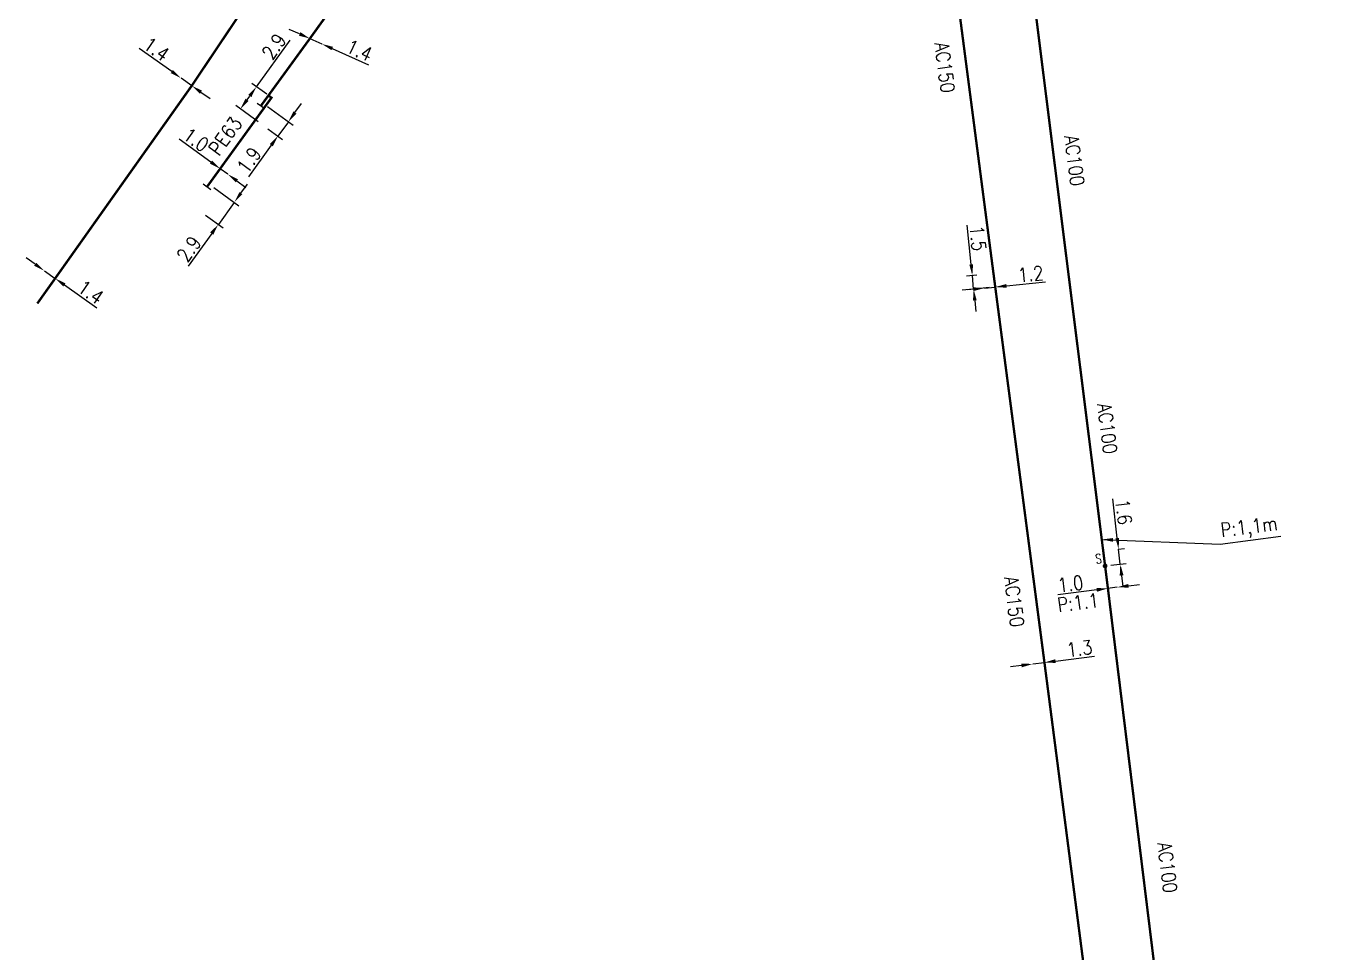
# Model space of a CAD drawing. Header units: millimetres. Extents: x 113999 to 115000, y 123996 to 125006.
# Drawn here: x 113998.8 to 114137.7, y 124755.5 to 124854.2 of the extents above; entities that cross this region are included whole.
import ezdxf
from ezdxf.enums import TextEntityAlignment as Align

# ---------------------------------------------------------------- set-up
doc = ezdxf.new("R2010")
doc.units = ezdxf.units.MM
doc.header["$PDMODE"] = 34
doc.linetypes.add('L_25_AP', pattern=[2000, 1000, 1000])
doc.linetypes.add('L_25_PE', pattern=[2000, 1000, 1000])
doc.layers.get('0').update_dxf_attribs({"linetype": 'CONTINUOUS'})
doc.layers.get('Defpoints').update_dxf_attribs({"linetype": 'CONTINUOUS'})
for name, color, linetype in [('L_150', 1, 'CONTINUOUS'), ('L_300', 7, 'CONTINUOUS'), ('L_340', 7, 'CONTINUOUS')]:
    doc.layers.add(name, color=color, linetype=linetype)
doc.styles.add('G_ROMANS', font='ROMANS.SHX', dxfattribs={"width": 0.75})
doc.styles.get("Standard").update_dxf_attribs({"font": 'romans.shx', "width": 0.85})
doc.dimstyles.get("Standard").update_dxf_attribs({"dimtxt": 1.5, "dimasz": 1.2, "dimexe": 0.625, "dimexo": 0.625, "dimgap": 0.25, "dimtad": 1, "dimdec": 1, "dimzin": 0, "dimdsep": 46, "dimtxsty": 'Standard', "dimcen": -0.5, "dimadec": 0, "dimazin": 0, "dimtfac": 1, "dimtdec": 1, "dimtmove": 0, "dimatfit": 3, "dimfxl": 0, "dimtolj": 1, "dimtzin": 0, "dimarcsym": 0})

# ---------------------------------------------------------------- blocks, each defined once
blk = doc.blocks.new('*D27')
at = {"layer": 'Defpoints', "color": 0, "linetype": 'Continuous', "transparency": 16777216}
for p in [(114106.03, 124786.27), (114106.03, 124786.27), (114107.27, 124786.43)]:
    blk.add_point(p, dxfattribs=at)
at = {"layer": 'L_150', "color": 0, "linetype": 'Continuous', "lineweight": -2, "transparency": 16777216}
for p, q in [((114108.46, 124786.58), (114112.61, 124787.12)), ((114104.84, 124786.12), (114103.65, 124785.96)), ((114106.03, 124786.27), (114107.27, 124786.43))]:
    blk.add_line(p, q, dxfattribs=at)
at = {"layer": 'L_150', "color": 0, "linetype": 'Continuous', "transparency": 16777216}
for points in [[(114104.81, 124786.32), (114104.86, 124785.92), (114106.03, 124786.27)], [(114108.43, 124786.78), (114108.48, 124786.38), (114107.27, 124786.43)]]:
    blk.add_solid(points, dxfattribs=at)
at = {"layer": 'L_150', "color": 0, "linetype": 'Continuous', "transparency": 16777216, "insert": (114111, 124787.92), "char_height": 1.5, "attachment_point": 5, "rotation": 7.3291}
blk.add_mtext('\\A1;1.3', dxfattribs=at)
blk = doc.blocks.new('*D38')
at = {"layer": 'Defpoints', "color": 0, "linetype": 'Continuous', "transparency": 16777216}
for p in [(114114.03, 124794.32), (114115.02, 124794.44), (114115.02, 124794.44)]:
    blk.add_point(p, dxfattribs=at)
at = {"layer": 'L_150', "color": 0, "linetype": 'Continuous', "lineweight": -2, "transparency": 16777216}
for p, q in [((114112.84, 124794.16), (114108.68, 124793.63)), ((114113.95, 124794.94), (114113.95, 124794.94)), ((114115.02, 124794.44), (114114.03, 124794.32)), ((114114.94, 124795.06), (114114.94, 124795.06)), ((114116.21, 124794.6), (114117.4, 124794.75))]:
    blk.add_line(p, q, dxfattribs=at)
at = {"layer": 'L_150', "color": 0, "linetype": 'Continuous', "transparency": 16777216}
for points in [[(114112.81, 124794.36), (114112.86, 124793.96), (114114.03, 124794.32)], [(114116.19, 124794.79), (114116.24, 124794.4), (114115.02, 124794.44)]]:
    blk.add_solid(points, dxfattribs=at)
at = {"layer": 'L_150', "color": 0, "linetype": 'Continuous', "transparency": 16777216, "insert": (114110.04, 124794.81), "char_height": 1.5, "attachment_point": 5, "rotation": 7.3044}
blk.add_mtext('\\A1;1.0', dxfattribs=at)
blk = doc.blocks.new('*D244')
at = {"layer": 'Defpoints', "color": 0, "linetype": 'Continuous', "transparency": 16777216}
for p in [(114019.47, 124839.01), (114020.28, 124838.42), (114020.28, 124838.42)]:
    blk.add_point(p, dxfattribs=at)
at = {"layer": 'L_150', "color": 0, "linetype": 'Continuous', "lineweight": -2, "transparency": 16777216}
for p, q in [((114018.49, 124839.71), (114015.1, 124842.17)), ((114020.28, 124838.42), (114019.47, 124839.01)), ((114021.25, 124837.72), (114022.22, 124837.02))]:
    blk.add_line(p, q, dxfattribs=at)
at = {"layer": 'L_150', "color": 0, "linetype": 'Continuous', "transparency": 16777216}
for points in [[(114018.61, 124839.88), (114018.38, 124839.55), (114019.47, 124839.01)], [(114021.37, 124837.88), (114021.13, 124837.56), (114020.28, 124838.42)]]:
    blk.add_solid(points, dxfattribs=at)
at = {"layer": 'L_150', "color": 0, "linetype": 'Continuous', "transparency": 16777216, "insert": (114016.9, 124842.1), "char_height": 1.5, "attachment_point": 5, "rotation": 324.126}
blk.add_mtext('\\A1;1.0', dxfattribs=at)
blk = doc.blocks.new('*D245')
at = {"layer": 'Defpoints', "color": 0, "linetype": 'Continuous', "transparency": 16777216}
for p in [(114015.31, 124848.66), (114015.31, 124848.66), (114016.45, 124847.85)]:
    blk.add_point(p, dxfattribs=at)
at = {"layer": 'L_150', "color": 0, "linetype": 'Continuous', "lineweight": -2, "transparency": 16777216}
for p, q in [((114014.33, 124849.36), (114010.86, 124851.81)), ((114016.45, 124847.85), (114015.31, 124848.66)), ((114017.43, 124847.16), (114018.41, 124846.47))]:
    blk.add_line(p, q, dxfattribs=at)
at = {"layer": 'L_150', "color": 0, "linetype": 'Continuous', "transparency": 16777216}
for points in [[(114014.44, 124849.52), (114014.21, 124849.19), (114015.31, 124848.66)], [(114017.54, 124847.32), (114017.31, 124847), (114016.45, 124847.85)]]:
    blk.add_solid(points, dxfattribs=at)
at = {"layer": 'L_150', "color": 0, "linetype": 'Continuous', "transparency": 16777216, "insert": (114012.68, 124851.75), "char_height": 1.5, "attachment_point": 5, "rotation": 324.6754}
blk.add_mtext('\\A1;1.4', dxfattribs=at)
blk = doc.blocks.new('L_340_07')
at = {"color": 0, "linetype": 'Continuous', "const_width": 0.25, "flags": 128}
blk.add_lwpolyline([(0, 0), (0.35, 0)], dxfattribs=at)
at = {"color": 0, "linetype": 'Continuous', "flags": 128}
blk.add_lwpolyline([(0.35, -0.5), (0.35, 0.5)], dxfattribs=at)
at = {"color": 0, "linetype": 'Continuous', "width": 0.75, "flags": 3}
for tag, p in [('DEF_LEG', (0.72, -3.47)), ('DEF_COUP', (0.72, -5.97)), ('DEF_TYPE', (0.72, -8.47))]:
    blk.add_attdef(tag, text='', height=1.2, dxfattribs=at).set_placement(p, align=Align.MIDDLE)
blk = doc.blocks.new('*D247')
at = {"layer": 'Defpoints', "color": 0, "linetype": 'Continuous', "transparency": 16777216}
for p in [(114024.94, 124846.57), (114021.63, 124845.37), (114024.04, 124843.63)]:
    blk.add_point(p, dxfattribs=at)
at = {"layer": 'L_150', "color": 0, "linetype": 'Continuous', "lineweight": -2, "transparency": 16777216}
for p, q in [((114023.34, 124847.73), (114026.94, 124852.7)), ((114024.43, 124846.94), (114022.83, 124848.09)), ((114023.53, 124843.99), (114021.13, 124845.73)), ((114022.34, 124846.34), (114022.64, 124846.75))]:
    blk.add_line(p, q, dxfattribs=at)
at = {"layer": 'L_150', "color": 0, "linetype": 'Continuous', "transparency": 16777216}
for points in [[(114022.47, 124846.87), (114022.8, 124846.64), (114023.34, 124847.73)], [(114022.17, 124846.46), (114022.5, 124846.22), (114021.63, 124845.37)]]:
    blk.add_solid(points, dxfattribs=at)
at = {"layer": 'L_150', "color": 0, "linetype": 'Continuous', "transparency": 16777216, "insert": (114025.21, 124852.03), "char_height": 1.5, "attachment_point": 5, "rotation": 54.1243}
blk.add_mtext('\\A1;2.9', dxfattribs=at)
blk = doc.blocks.new('*D248')
at = {"layer": 'Defpoints', "color": 0, "linetype": 'Continuous', "transparency": 16777216}
for p in [(114024.02, 124845.99), (114024.04, 124843.63), (114025.62, 124842.48)]:
    blk.add_point(p, dxfattribs=at)
at = {"layer": 'L_340', "color": 0, "linetype": 'Continuous', "lineweight": -2, "transparency": 16777216}
for p, q in [((114024.52, 124845.62), (114027.24, 124843.65)), ((114027.44, 124844.99), (114028.14, 124845.96)), ((114024.55, 124843.26), (114026.13, 124842.11)), ((114026.74, 124844.02), (114025.62, 124842.48)), ((114024.92, 124841.51), (114022.5, 124838.16))]:
    blk.add_line(p, q, dxfattribs=at)
at = {"layer": 'L_340', "color": 0, "linetype": 'Continuous', "transparency": 16777216}
for points in [[(114027.28, 124845.11), (114027.6, 124844.87), (114026.74, 124844.02)], [(114024.76, 124841.62), (114025.08, 124841.39), (114025.62, 124842.48)]]:
    blk.add_solid(points, dxfattribs=at)
at = {"layer": 'L_340', "color": 0, "linetype": 'Continuous', "transparency": 16777216, "insert": (114022.55, 124839.93), "char_height": 1.5, "attachment_point": 5, "rotation": 54.1251}
blk.add_mtext('\\A1;1.9', dxfattribs=at)
blk = doc.blocks.new('*D249')
at = {"layer": 'Defpoints', "color": 0, "linetype": 'Continuous', "transparency": 16777216}
for p in [(114000.76, 124828.14), (114000.76, 124828.14), (114001.9, 124827.33)]:
    blk.add_point(p, dxfattribs=at)
at = {"layer": 'L_150', "color": 0, "linetype": 'Continuous', "lineweight": -2, "transparency": 16777216}
for p, q in [((113999.78, 124828.83), (113998.8, 124829.52)), ((114000.76, 124828.14), (114001.9, 124827.33)), ((114002.88, 124826.63), (114006.35, 124824.18))]:
    blk.add_line(p, q, dxfattribs=at)
at = {"layer": 'L_150', "color": 0, "linetype": 'Continuous', "transparency": 16777216}
for points in [[(113999.9, 124828.99), (113999.66, 124828.67), (114000.76, 124828.14)], [(114003, 124826.8), (114002.77, 124826.47), (114001.9, 124827.33)]]:
    blk.add_solid(points, dxfattribs=at)
at = {"layer": 'L_150', "color": 0, "linetype": 'Continuous', "transparency": 16777216, "insert": (114005.68, 124825.87), "char_height": 1.5, "attachment_point": 5, "rotation": 324.6752}
blk.add_mtext('\\A1;1.4', dxfattribs=at)
blk = doc.blocks.new('*D250')
at = {"layer": 'Defpoints', "color": 0, "linetype": 'Continuous', "transparency": 16777216}
for p in [(114018.29, 124837.38), (114017.4, 124834.44), (114019.28, 124833.08)]:
    blk.add_point(p, dxfattribs=at)
at = {"layer": 'L_340', "color": 0, "linetype": 'Continuous', "lineweight": -2, "transparency": 16777216}
for p, q in [((114021.68, 124836.4), (114022.38, 124837.38)), ((114018.79, 124837.01), (114021.48, 124835.06)), ((114020.98, 124835.43), (114019.28, 124833.08)), ((114017.9, 124834.08), (114019.78, 124832.72)), ((114018.57, 124832.11), (114016.05, 124828.62))]:
    blk.add_line(p, q, dxfattribs=at)
at = {"layer": 'L_340', "color": 0, "linetype": 'Continuous', "transparency": 16777216}
for points in [[(114021.52, 124836.52), (114021.84, 124836.29), (114020.98, 124835.43)], [(114018.41, 124832.23), (114018.74, 124831.99), (114019.28, 124833.08)]]:
    blk.add_solid(points, dxfattribs=at)
at = {"layer": 'L_340', "color": 0, "linetype": 'Continuous', "transparency": 16777216, "insert": (114016.15, 124830.46), "char_height": 1.5, "attachment_point": 5, "rotation": 54.126}
blk.add_mtext('\\A1;2.9', dxfattribs=at)
blk = doc.blocks.new('L_300_11')
at = {"color": 0, "linetype": 'Continuous', "const_width": 0.248, "flags": 128}
blk.add_lwpolyline([(-0.13, 0, 1), (0.13, 0, 1)], format="xyb", close=True, dxfattribs=at)
at = {"linetype": 'Continuous', "style": 'G_ROMANS', "width": 0.75}
blk.add_attdef('S', text='', height=1, dxfattribs=at).set_placement((0, 1.35), align=Align.MIDDLE_CENTER)
at = {"color": 0, "linetype": 'Continuous', "width": 0.75, "flags": 3}
for tag, p in [('DEF_LEG', (0, -5)), ('DEF_COUP', (0, -7.5)), ('DEF_TYPE', (0, -10))]:
    blk.add_attdef(tag, text='', height=1.2, dxfattribs=at).set_placement(p, align=Align.MIDDLE)
blk = doc.blocks.new('*D385')
at = {"layer": 'Defpoints', "color": 0, "linetype": 'Continuous', "transparency": 16777216}
for p in [(114029.03, 124852.87), (114030.31, 124852.3), (114030.31, 124852.3)]:
    blk.add_point(p, dxfattribs=at)
at = {"layer": 'L_150', "color": 0, "linetype": 'Continuous', "lineweight": -2, "transparency": 16777216}
for p, q in [((114027.94, 124853.36), (114026.84, 124853.85)), ((114029.03, 124852.87), (114030.31, 124852.3)), ((114031.41, 124851.81), (114035.29, 124850.08))]:
    blk.add_line(p, q, dxfattribs=at)
at = {"layer": 'L_150', "color": 0, "linetype": 'Continuous', "transparency": 16777216}
for points in [[(114028.02, 124853.55), (114027.86, 124853.18), (114029.03, 124852.87)], [(114031.49, 124851.99), (114031.33, 124851.63), (114030.31, 124852.3)]]:
    blk.add_solid(points, dxfattribs=at)
at = {"layer": 'L_150', "color": 0, "linetype": 'Continuous', "transparency": 16777216, "insert": (114034.3, 124851.61), "char_height": 1.5, "attachment_point": 5, "rotation": 335.9019}
blk.add_mtext('\\A1;1.4', dxfattribs=at)
blk = doc.blocks.new('*D421')
at = {"layer": 'Defpoints', "color": 0, "linetype": 'Continuous', "ltscale": 0.5, "transparency": 16777216}
for p in [(114114.51, 124798.41), (114115.17, 124798.49), (114113.73, 124796.71)]:
    blk.add_point(p, dxfattribs=at)
at = {"layer": 'L_300', "color": 0, "linetype": 'Continuous', "lineweight": -2, "ltscale": 0.5, "transparency": 16777216}
for p, q in [((114115.03, 124799.68), (114114.55, 124803.84)), ((114115.13, 124798.48), (114115.79, 124798.56)), ((114115.35, 124796.9), (114115.17, 124798.49)), ((114114.35, 124796.78), (114115.97, 124796.97)), ((114115.49, 124795.71), (114115.63, 124794.52))]:
    blk.add_line(p, q, dxfattribs=at)
at = {"layer": 'L_300', "color": 0, "linetype": 'Continuous', "ltscale": 0.5, "transparency": 16777216}
for points in [[(114115.23, 124799.7), (114114.83, 124799.66), (114115.17, 124798.49)], [(114115.69, 124795.73), (114115.29, 124795.68), (114115.35, 124796.9)]]:
    blk.add_solid(points, dxfattribs=at)
at = {"layer": 'L_300', "color": 0, "linetype": 'Continuous', "ltscale": 0.5, "transparency": 16777216, "insert": (114115.72, 124802.47), "char_height": 1.5, "attachment_point": 5, "rotation": 276.5734}
blk.add_mtext('\\A1;1.6', dxfattribs=at)
blk = doc.blocks.new('*D422')
at = {"layer": 'Defpoints', "color": 0, "linetype": 'Continuous', "transparency": 16777216}
for p in [(114100.88, 124826.3), (114100.88, 124826.3), (114102.03, 124826.41)]:
    blk.add_point(p, dxfattribs=at)
at = {"layer": 'L_150', "color": 0, "linetype": 'Continuous', "lineweight": -2, "transparency": 16777216}
for p, q in [((114099.69, 124826.18), (114098.49, 124826.06)), ((114100.88, 124826.3), (114102.03, 124826.41)), ((114103.22, 124826.53), (114107.39, 124826.95))]:
    blk.add_line(p, q, dxfattribs=at)
at = {"layer": 'L_150', "color": 0, "linetype": 'Continuous', "transparency": 16777216}
for points in [[(114099.67, 124826.38), (114099.71, 124825.98), (114100.88, 124826.3)], [(114103.2, 124826.73), (114103.24, 124826.34), (114102.03, 124826.41)]]:
    blk.add_solid(points, dxfattribs=at)
at = {"layer": 'L_150', "color": 0, "linetype": 'Continuous', "transparency": 16777216, "insert": (114105.8, 124827.8), "char_height": 1.5, "attachment_point": 5, "rotation": 5.7417}
blk.add_mtext('\\A1;1.2', dxfattribs=at)
blk = doc.blocks.new('*D423')
at = {"layer": 'Defpoints', "color": 0, "linetype": 'Continuous', "transparency": 16777216}
for p in [(114100.7, 124827.74), (114099.73, 124826.18), (114102.03, 124826.41)]:
    blk.add_point(p, dxfattribs=at)
at = {"layer": 'L_150', "color": 0, "linetype": 'Continuous', "lineweight": -2, "transparency": 16777216}
for p, q in [((114099.47, 124828.82), (114099.05, 124832.99)), ((114100.07, 124827.68), (114098.97, 124827.56)), ((114099.73, 124826.18), (114099.59, 124827.63)), ((114101.4, 124826.35), (114099.11, 124826.12)), ((114099.85, 124824.99), (114099.97, 124823.8))]:
    blk.add_line(p, q, dxfattribs=at)
at = {"layer": 'L_150', "color": 0, "linetype": 'Continuous', "transparency": 16777216}
for points in [[(114099.67, 124828.84), (114099.27, 124828.8), (114099.59, 124827.63)], [(114100.05, 124825.01), (114099.66, 124824.97), (114099.73, 124826.18)]]:
    blk.add_solid(points, dxfattribs=at)
at = {"layer": 'L_150', "color": 0, "linetype": 'Continuous', "transparency": 16777216, "insert": (114100.19, 124831.6), "char_height": 1.5, "attachment_point": 5, "rotation": 275.7417}
blk.add_mtext('\\A1;1.5', dxfattribs=at)

msp = doc.modelspace()

# ---------------------------------------------------------------- linework, layer by layer
at = {"layer": 'L_150', "linetype": 'L_25_AP', "ltscale": 0.5, "const_width": 0.25}
for points in [[(114000, 124824.66), (114001.9, 124827.33), (114016.45, 124847.85), (114022.99, 124857.6), (114036.92, 124877.7), (114043.12, 124887.09), (114045.36, 124890.56), (114049.58, 124897.11), (114057.28, 124912.12), (114058.18, 124913.79), (114063.35, 124922.85), (114073.59, 124939.93), (114074.55, 124942.35), (114074.95, 124943.37), (114075.35, 124944.39), (114075.68, 124945.28), (114075.42, 124946.64), (114076.15, 124948.55), (114076.38, 124949.18)], [(114130.77, 124614.08), (114130.49, 124615.55), (114130.38, 124616.08), (114129.95, 124618.19), (114126.67, 124633.28), (114125.4, 124644.43), (114121.27, 124676.65), (114121.12, 124677.88), (114118.49, 124698.83), (114114.91, 124727.46), (114107.27, 124786.43), (114102.03, 124826.41), (114093.29, 124893.46), (114093.97, 124894.34), (114093.54, 124897.58), (114092.87, 124903.37), (114092.52, 124906.33), (114089.33, 124934.41)], [(114100.26, 124901.72), (114100.37, 124900.93), (114100.37, 124900.93), (114103.49, 124878.85), (114105.08, 124865.64), (114114.03, 124794.32), (114121.19, 124736.17), (114124.24, 124711.14), (114131.07, 124656.67), (114134.82, 124630.79), (114137.55, 124617.76)]]:
    msp.add_lwpolyline(points, dxfattribs=at)
at = {"layer": 'L_150', "linetype": 'L_25_PE', "flags": 128}
for points in [[(114024.02, 124845.99, 0.25, 0.25, 0), (114029.03, 124852.87, 0.25, 0.25, 0), (114035.91, 124862.43, 0.25, 0.25, 0), (114038.95, 124866.2, 0.25, 0.25, 0), (114041.69, 124869.99, 0.25, 0.25, 0), (114046.35, 124877.59, 0.25, 0.25, 0), (114049.92, 124882.28, 0.25, 0.25, 0), (114054, 124888.8, 0.25, 0.25, 0), (114059.12, 124897.51, 0.25, 0.25, 0), (114063.73, 124906.41, 0.25, 0.25, 0), (114066.8, 124912.66, 0.25, 0.25, 0), (114067.9, 124915.14, 0, 0, 0)], [(114024.61, 124846.81, 0.25, 0.25, 0), (114024.94, 124846.57, 0.25, 0.25, 0), (114019.47, 124839.01, 0.25, 0.25, 0), (114018.29, 124837.38, 0, 0, 0)]]:
    msp.add_lwpolyline(points, format="xyseb", dxfattribs=at)

# ---------------------------------------------------------------- block references
at = {"layer": 'L_300', "ltscale": 0.5}
ref = msp.add_blockref('L_300_11', (114113.73, 124796.71), dxfattribs=dict(at, rotation=286.3860083811182))
ref.add_attrib('S', 'S', dxfattribs={"layer": '0', "linetype": 'Continuous', "height": 1, "rotation": 7.3044, "style": 'G_ROMANS', "width": 0.75}).set_placement((114113.03, 124797.48), align=Align.MIDDLE_CENTER)
at = {"layer": 'L_340'}
for p, rotation in [((114024.02, 124845.99), 234.1255784328723), ((114018.29, 124837.38), 234.1260494468469)]:
    msp.add_blockref('L_340_07', p, dxfattribs=dict(at, rotation=rotation))

# ---------------------------------------------------------------- texts
at = {"layer": 'L_150', "linetype": 'Continuous', "width": 0.85}
for s, rotation, p in [('AC150', 277.4296, (114095.56, 124852.37)), ('PE63', 54.1251, (114019.35, 124840.29)), ('AC100', 277.3044, (114109.38, 124842.45)), ('AC100', 277.3044, (114112.88, 124813.93)), ('AC150', 277.4296, (114102.96, 124795.48)), ('AC100', 277.0663, (114119.29, 124767.19))]:
    msp.add_text(s, height=1.5, rotation=rotation, dxfattribs=at).set_placement(p)
at = {"layer": 'L_150', "linetype": 'Continuous', "ltscale": 0.5, "width": 0.85}
msp.add_text('P:1.1', height=1.5, rotation=7.3044, dxfattribs=at).set_placement((114108.75, 124791.79))
at = {"layer": 'L_150', "linetype": 'Continuous', "insert": (114126.2, 124799.32), "char_height": 1.5, "attachment_point": 7, "rotation": 7.2904}
msp.add_mtext('P:1,1m', dxfattribs=at)

# ---------------------------------------------------------------- dimensions: what is measured, and where the dimension line sits
at = {"layer": 'L_150', "linetype": 'Continuous'}
for base, p1, p2, angle, override, picture, middle in [((114030.31, 124852.3), (114029.03, 124852.87), (114030.31, 124852.3), 155.9019, {"dimscale": 1, "dimlfac": 1, "dimlunit": 2, "dimatfit": 0}, '*D385', (114033.9, 124850.7)), ((114099.73466096, 124826.1837267), (114100.6958855, 124827.73768677), (114102.02516107, 124826.41403111), 275.74165881, {"dimatfit": 0}, '*D423', (114099.19996572, 124831.50155599)), ((114100.88, 124826.3), (114102.03, 124826.41), (114100.88, 124826.3), 5.7417, {"dimatfit": 0}, '*D422', (114105.9, 124826.8))]:
    dim = msp.add_linear_dim(base=base, p1=p1, p2=p2, angle=angle, dimstyle='Standard', override=override, dxfattribs=at)
    dim.commit()
    dim.dimension.update_dxf_attribs({"geometry": picture, "text_midpoint": middle, "dimtype": 160})
for base, p1, p2, angle, picture, middle in [((114015.31, 124848.66), (114016.45, 124847.85), (114015.31, 124848.66), 324.6754, '*D245', (114012.1, 124850.93)), ((114021.63, 124845.37), (114024.94, 124846.57), (114024.04, 124843.63), 54.1243, '*D247', (114026.03, 124851.44)), ((114020.28, 124838.42), (114019.47, 124839.01), (114020.28, 124838.42), 144.126, '*D244', (114016.31, 124841.29)), ((114000.76, 124828.14), (114001.9, 124827.33), (114000.76, 124828.14), 324.6752, '*D249', (114005.1, 124825.06)), ((114115.02, 124794.44), (114114.03, 124794.32), (114115.02, 124794.44), 187.3044, '*D38', (114110.17, 124793.82)), ((114106.03, 124786.27), (114107.27, 124786.43), (114106.03, 124786.27), 7.3291, '*D27', (114111.13, 124786.93))]:
    dim = msp.add_linear_dim(base=base, p1=p1, p2=p2, angle=angle, dimstyle='Standard', dxfattribs=at)
    dim.commit()
    dim.dimension.update_dxf_attribs({"geometry": picture, "text_midpoint": middle, "dimtype": 160})
at = {"layer": 'L_300', "linetype": 'Continuous', "ltscale": 0.5}
dim = msp.add_linear_dim(base=(114115.17, 124798.49), p1=(114113.73, 124796.71), p2=(114114.51, 124798.41), angle=276.5734, dimstyle='Standard', dxfattribs=at)
dim.commit()
dim.dimension.update_dxf_attribs({"geometry": '*D421', "text_midpoint": (114114.72, 124802.36), "dimtype": 160})
at = {"layer": 'L_340', "linetype": 'Continuous'}
for base, p1, p2, angle, picture, middle in [((114025.62, 124842.48), (114024.02, 124845.99), (114024.04, 124843.63), 54.1251, '*D248', (114023.36, 124839.35)), ((114019.28, 124833.08), (114018.29, 124837.38), (114017.4, 124834.44), 54.126, '*D250', (114016.96, 124829.88))]:
    dim = msp.add_linear_dim(base=base, p1=p1, p2=p2, angle=angle, dimstyle='Standard', dxfattribs=at)
    dim.commit()
    dim.dimension.update_dxf_attribs({"geometry": picture, "text_midpoint": middle, "dimtype": 160})

# ---------------------------------------------------------------- leaders
at = {"layer": 'L_150', "linetype": 'Continuous', "annotation_type": 0, "has_hookline": 1, "hookline_direction": 0, "text_width": 6.25, "horizontal_direction": (0.991916, 0.126898, 0)}
msp.add_leader([(114113.38, 124799.53), (114125.99, 124799.04)], dimstyle='Standard', dxfattribs=at)

doc.saveas('drawing.dxf')
